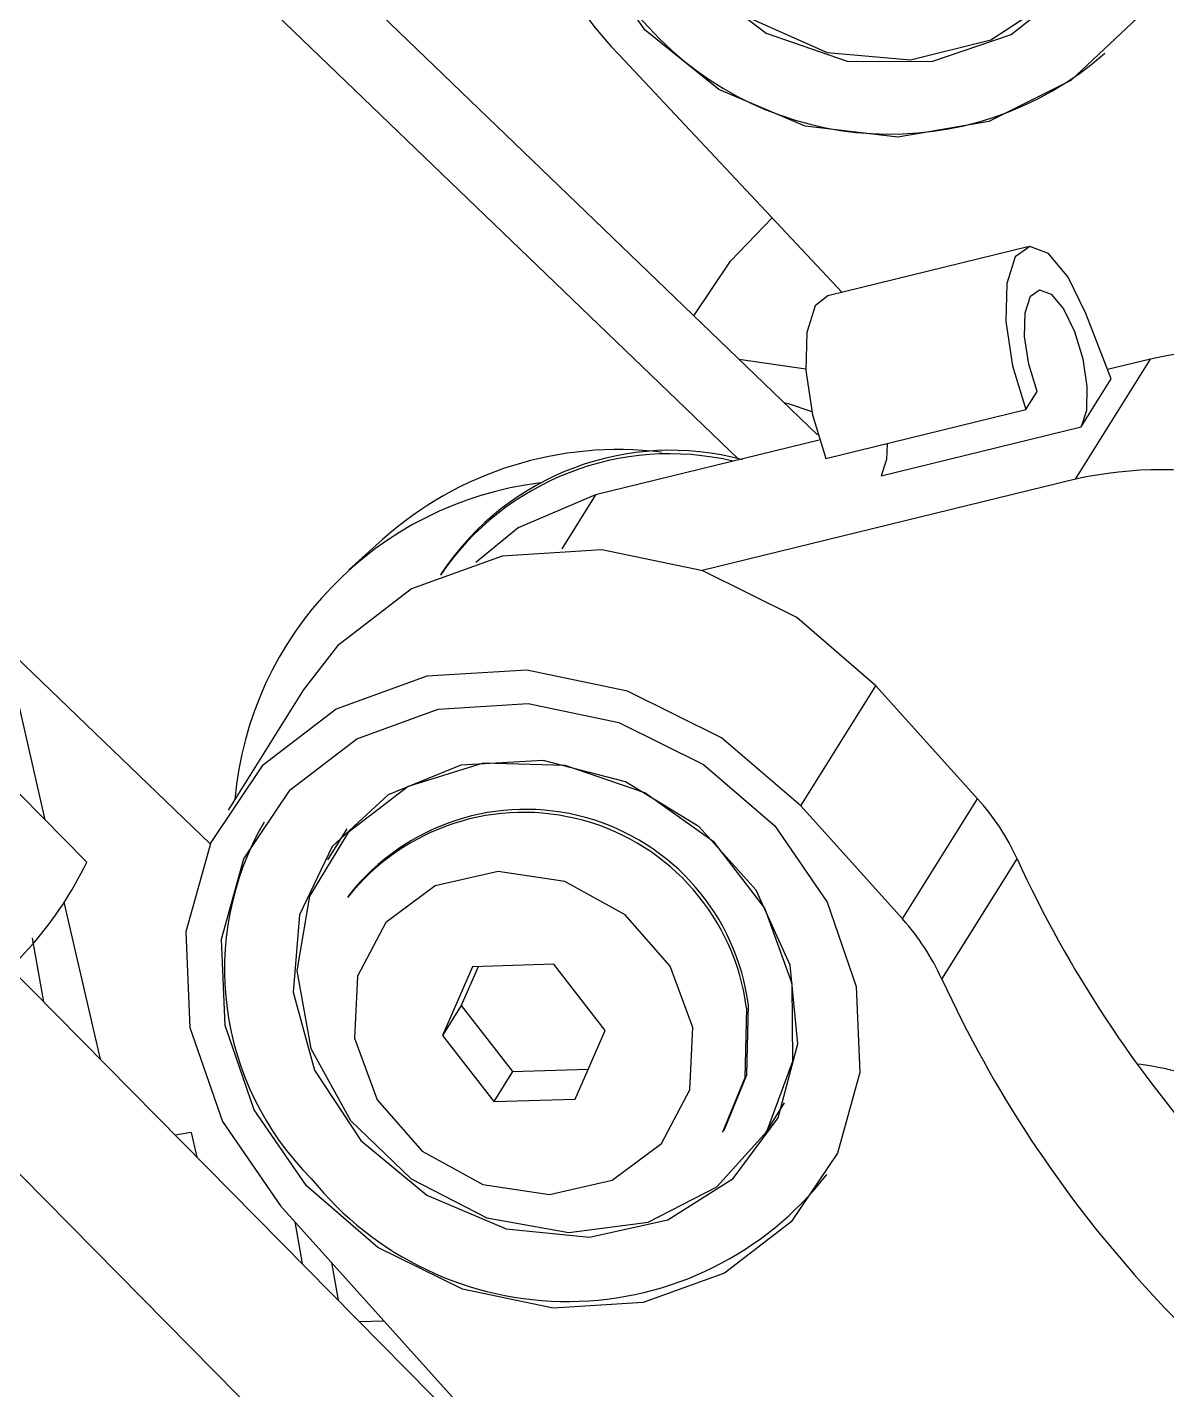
# Model space of a CAD drawing. Header units: millimetres. Extents: x -294 to 2792, y 5 to 1659.
# Drawn here: x 711.08 to 714.17, y 561.027 to 564.72 of the extents above; entities that cross this region are included whole.
import ezdxf

# ---------------------------------------------------------------- set-up
doc = ezdxf.new("R2010")
doc.units = ezdxf.units.MM
doc.layers.get('0').update_dxf_attribs({"lineweight": 18})

msp = doc.modelspace()

# ---------------------------------------------------------------- linework, layer by layer
at = {"color": 7, "linetype": 'Continuous', "lineweight": 25}
for p, q in [((713.0076, 563.5503), (709.2146, 567.1997)), ((708.4826, 565.4826), (711.5758, 562.5065)), ((713.2234, 563.6152), (711.7707, 565.0129)), ((712.6851, 564.6455), (713.29, 564.0015)), ((712.2015, 560.4555), (708.4168, 564.2864)), ((713.7932, 564.1247), (713.2507, 563.9919)), ((714.0194, 563.767), (713.9508, 563.9442)), ((713.0097, 563.8208), (713.1912, 563.794)), ((713.9226, 563.4949), (714.1265, 563.8208)), ((714.1265, 563.8208), (714.0097, 563.7922)), ((713.9379, 563.6366), (714.0194, 563.767)), ((713.7877, 563.6835), (713.8183, 563.7324)), ((713.2453, 563.5507), (713.7877, 563.6835)), ((713.3954, 563.5038), (713.9379, 563.6366)), ((713.2278, 563.6008), (712.621, 563.4522)), ((713.9226, 563.4949), (712.9102, 563.2471)), ((712.621, 563.4522), (712.5294, 563.3058)), ((712.0437, 563.3314), (711.9523, 563.249)), ((712.2054, 563.2431), (712.2007, 563.2355)), ((711.8285, 562.9235), (711.6246, 562.5976)), ((713.1777, 562.6092), (713.3816, 562.9351)), ((713.6573, 562.6287), (713.3816, 562.9351)), ((711.0495, 562.9132), (711.1281, 562.5719)), ((711.2415, 562.4571), (710.8232, 562.8806)), ((713.4534, 562.3028), (713.6573, 562.6287)), ((713.4534, 562.3028), (713.1777, 562.6092)), ((711.9469, 562.5471), (711.8942, 562.4629)), ((713.5603, 562.1398), (713.7642, 562.4657)), ((711.9535, 562.3691), (711.9484, 562.361)), ((711.1795, 562.3486), (711.2775, 561.9231)), ((711.0935, 562.2506), (711.1239, 562.0786)), ((712.6069, 560.5774), (711.0244, 562.1793)), ((712.287, 562.1729), (712.2057, 561.9868)), ((712.3026, 562.1734), (712.2566, 562.0683)), ((712.5077, 562.1799), (712.287, 562.1729)), ((712.6472, 562.0008), (712.5077, 562.1799)), ((712.2566, 562.0683), (712.2057, 561.9868)), ((712.2566, 562.0683), (712.3961, 561.8893)), ((712.5659, 561.8148), (712.6472, 562.0008)), ((712.2057, 561.9868), (712.3451, 561.8078)), ((712.3961, 561.8893), (712.3451, 561.8078)), ((712.3961, 561.8893), (712.6013, 561.8958)), ((712.3451, 561.8078), (712.5659, 561.8148)), ((713.081, 561.7203), (713.1337, 561.8045)), ((711.5246, 561.7241), (711.4815, 561.7166)), ((711.5246, 561.7241), (711.5399, 561.6575)), ((712.9657, 561.7245), (712.9708, 561.7326)), ((711.7669, 561.5251), (713.4509, 559.6537)), ((711.8056, 561.4822), (711.8254, 561.3685)), ((711.9053, 561.3714), (711.923, 561.2697)), ((711.9805, 561.2115), (712.0474, 561.2135))]:
    msp.add_line(p, q, dxfattribs=at)
for points in [[(712.7557, 564.7119), (712.6078, 564.9209), (712.5233, 565.1615), (712.5092, 565.4141), (712.5664, 565.6582), (712.6904, 565.8742), (712.8711, 566.0444), (713.094, 566.1551), (713.3408, 566.1974), (713.5918, 566.1678), (713.8264, 566.0687), (714.0257, 565.9081), (714.1736, 565.6991), (714.258, 565.4585), (714.2722, 565.2059), (714.215, 564.9618), (714.091, 564.7458), (713.9102, 564.5756), (713.6874, 564.4649), (713.4405, 564.4226), (713.1896, 564.4522), (712.955, 564.5513), (712.7557, 564.7119)], [(712.8989, 564.8464), (713.0839, 564.7039), (713.3031, 564.6281), (713.5328, 564.627), (713.7481, 564.7008), (713.9256, 564.8415), (714.0462, 565.0339), (714.0968, 565.2571), (714.0718, 565.4869), (713.974, 565.6985), (713.8139, 565.8688), (713.609, 565.9795), (713.3815, 566.0185), (713.1559, 565.9817), (712.9567, 565.8729), (712.8056, 565.7041), (712.7189, 565.4934), (712.7059, 565.2637), (712.7682, 565.04), (712.8989, 564.8464)], [(714.0147, 564.9872), (714.083, 565.2017), (714.0775, 565.429), (713.9988, 565.6444), (713.8553, 565.8247), (713.6627, 565.9503), (713.4418, 566.0076), (713.2165, 565.9903), (713.0113, 565.9004), (712.8484, 565.7476), (712.7455, 565.5484), (712.7137, 565.3245), (712.7564, 565.1001), (712.869, 564.8995), (713.0394, 564.7444), (713.249, 564.6517), (713.4752, 564.6314), (713.6934, 564.6858), (713.88, 564.8088), (714.0147, 564.9872)], [(712.8878, 563.9381), (712.9873, 564.0858), (713.1001, 564.2037)], [(713.9508, 563.9442), (713.9026, 564.0428), (713.8493, 564.1065), (713.7991, 564.1257), (713.7595, 564.0974), (713.7366, 564.0259), (713.734, 563.9222), (713.7519, 563.8019), (713.7877, 563.6835)], [(713.8183, 563.7324), (713.7959, 563.8064), (713.7847, 563.8815), (713.7864, 563.9464), (713.8007, 563.9911), (713.8254, 564.0087), (713.8568, 563.9968), (713.8901, 563.9569), (713.9202, 563.8953), (713.9426, 563.8213), (713.9538, 563.7462), (713.9522, 563.6813), (713.9379, 563.6366)], [(713.2507, 563.9919), (713.217, 563.9646), (713.1942, 563.8931), (713.1915, 563.7894), (713.2095, 563.6691), (713.2453, 563.5507)], [(713.132, 563.7032), (713.1434, 563.6999), (713.2073, 563.6789)], [(713.4123, 563.5916), (713.4097, 563.5485), (713.3954, 563.5038)], [(712.621, 563.4522), (712.4109, 563.3628), (712.2968, 563.2694)], [(713.3816, 562.9351), (713.1667, 563.1202), (712.9121, 563.2464), (712.6383, 563.3035), (712.3676, 563.2868), (712.1219, 563.1977), (711.9212, 563.0435), (711.8285, 562.9235)], [(713.1777, 562.6092), (712.9628, 562.7943), (712.7081, 562.9205), (712.4344, 562.9776), (712.1637, 562.9609), (711.918, 562.8718), (711.7173, 562.7176), (711.5776, 562.5106), (711.5105, 562.2677), (711.5213, 562.0086), (711.6092, 561.7542), (711.7669, 561.5251)], [(711.8375, 561.5793), (711.6955, 561.7855), (711.6164, 562.0144), (711.6067, 562.2477), (711.6671, 562.4663), (711.7928, 562.6525), (711.9735, 562.7914), (712.1946, 562.8716), (712.4382, 562.8866), (712.6846, 562.8352), (712.9137, 562.7216), (713.1072, 562.555), (713.2492, 562.3488), (713.3282, 562.1199), (713.3379, 561.8866), (713.2775, 561.668), (713.1519, 561.4818), (712.9712, 561.3429), (712.7501, 561.2628), (712.5065, 561.2478), (712.2601, 561.2991), (712.0309, 561.4127), (711.8375, 561.5793)], [(711.9842, 561.7027), (712.1638, 561.5541), (712.3783, 561.4633), (712.6043, 561.4401), (712.8173, 561.4871), (712.9944, 561.5992), (713.1163, 561.7642), (713.1698, 561.9642), (713.149, 562.1776), (713.0563, 562.3812), (712.9018, 562.553), (712.702, 562.6744), (712.4788, 562.7321), (712.2562, 562.72), (712.0584, 562.6394), (711.9069, 562.499), (711.818, 562.3139), (711.8014, 562.1044), (711.8589, 561.893), (711.9842, 561.7027)], [(713.0852, 561.7271), (713.156, 561.9174), (713.1544, 562.1266), (713.0806, 562.3319), (712.9424, 562.5113), (712.755, 562.6451), (712.5386, 562.719), (712.3167, 562.7249), (712.1133, 562.6621), (711.9505, 562.5375), (711.8458, 562.3647), (711.8107, 562.1622), (711.849, 561.952), (711.9565, 561.757), (712.1215, 561.5983), (712.3262, 561.493), (712.5484, 561.4526), (712.764, 561.4814), (712.9496, 561.5763), (713.0852, 561.7271)], [(712.8853, 562.0084), (712.8236, 562.1749), (712.7015, 562.3139), (712.5375, 562.4042), (712.3566, 562.432), (712.1863, 562.393), (712.0526, 562.2934), (711.9758, 562.1481), (711.9676, 561.9793), (712.0292, 561.8127), (712.1513, 561.6737), (712.3153, 561.5835), (712.4963, 561.5557), (712.6665, 561.5946), (712.8003, 561.6943), (712.8771, 561.8396), (712.8853, 562.0084)], [(713.0306, 562.0609), (713.0259, 561.8725), (712.9657, 561.7245)], [(712.9708, 561.7326), (713.031, 561.8806), (713.0357, 562.069)]]:
    msp.add_lwpolyline(points, dxfattribs=at)
for centre, radius, start, end in [((713.375, 565.3267), 0.9695, 41.9303, 224.6396), ((713.4004, 565.3376), 0.8861, 132.9018, 224.1726), ((713.4194, 565.3148), 0.8844, 222.2503, 311.2454), ((714.3598, 562.7743), 1.0722, 52.4449, 102.5678), ((712.6819, 562.6183), 0.957, 82.9388, 131.832), ((712.8222, 562.8113), 0.7525, 76.747, 145.7305), ((712.8255, 562.8263), 0.7471, 74.9455, 146.0866), ((714.1559, 562.4484), 1.0722, 52.4449, 102.5678), ((712.5881, 562.5435), 0.9489, 97.0366, 174.9601), ((713.1879, 562.2043), 0.6329, 24.3994, 42.1198), ((712.4261, 561.9821), 0.6097, 7.421, 141.5835), ((712.4312, 561.9903), 0.6097, 7.421, 141.5835), ((712.4128, 562.1655), 0.7979, 149.9615, 225.1602), ((710.3352, 562.8948), 1.0064, 303.7025, 334.226), ((716.7491, 563.84), 3.2861, 204.7223, 239.2413), ((712.9839, 561.8784), 0.6329, 24.3994, 42.1198), ((716.5452, 563.5141), 3.2861, 204.7223, 239.2413), ((713.9316, 560.8008), 1.1207, 53.0467, 81.629), ((712.545, 562.156), 0.8901, 218.6847, 322.1702)]:
    msp.add_arc(centre, radius, start, end, dxfattribs=at)

doc.saveas('drawing.dxf')
